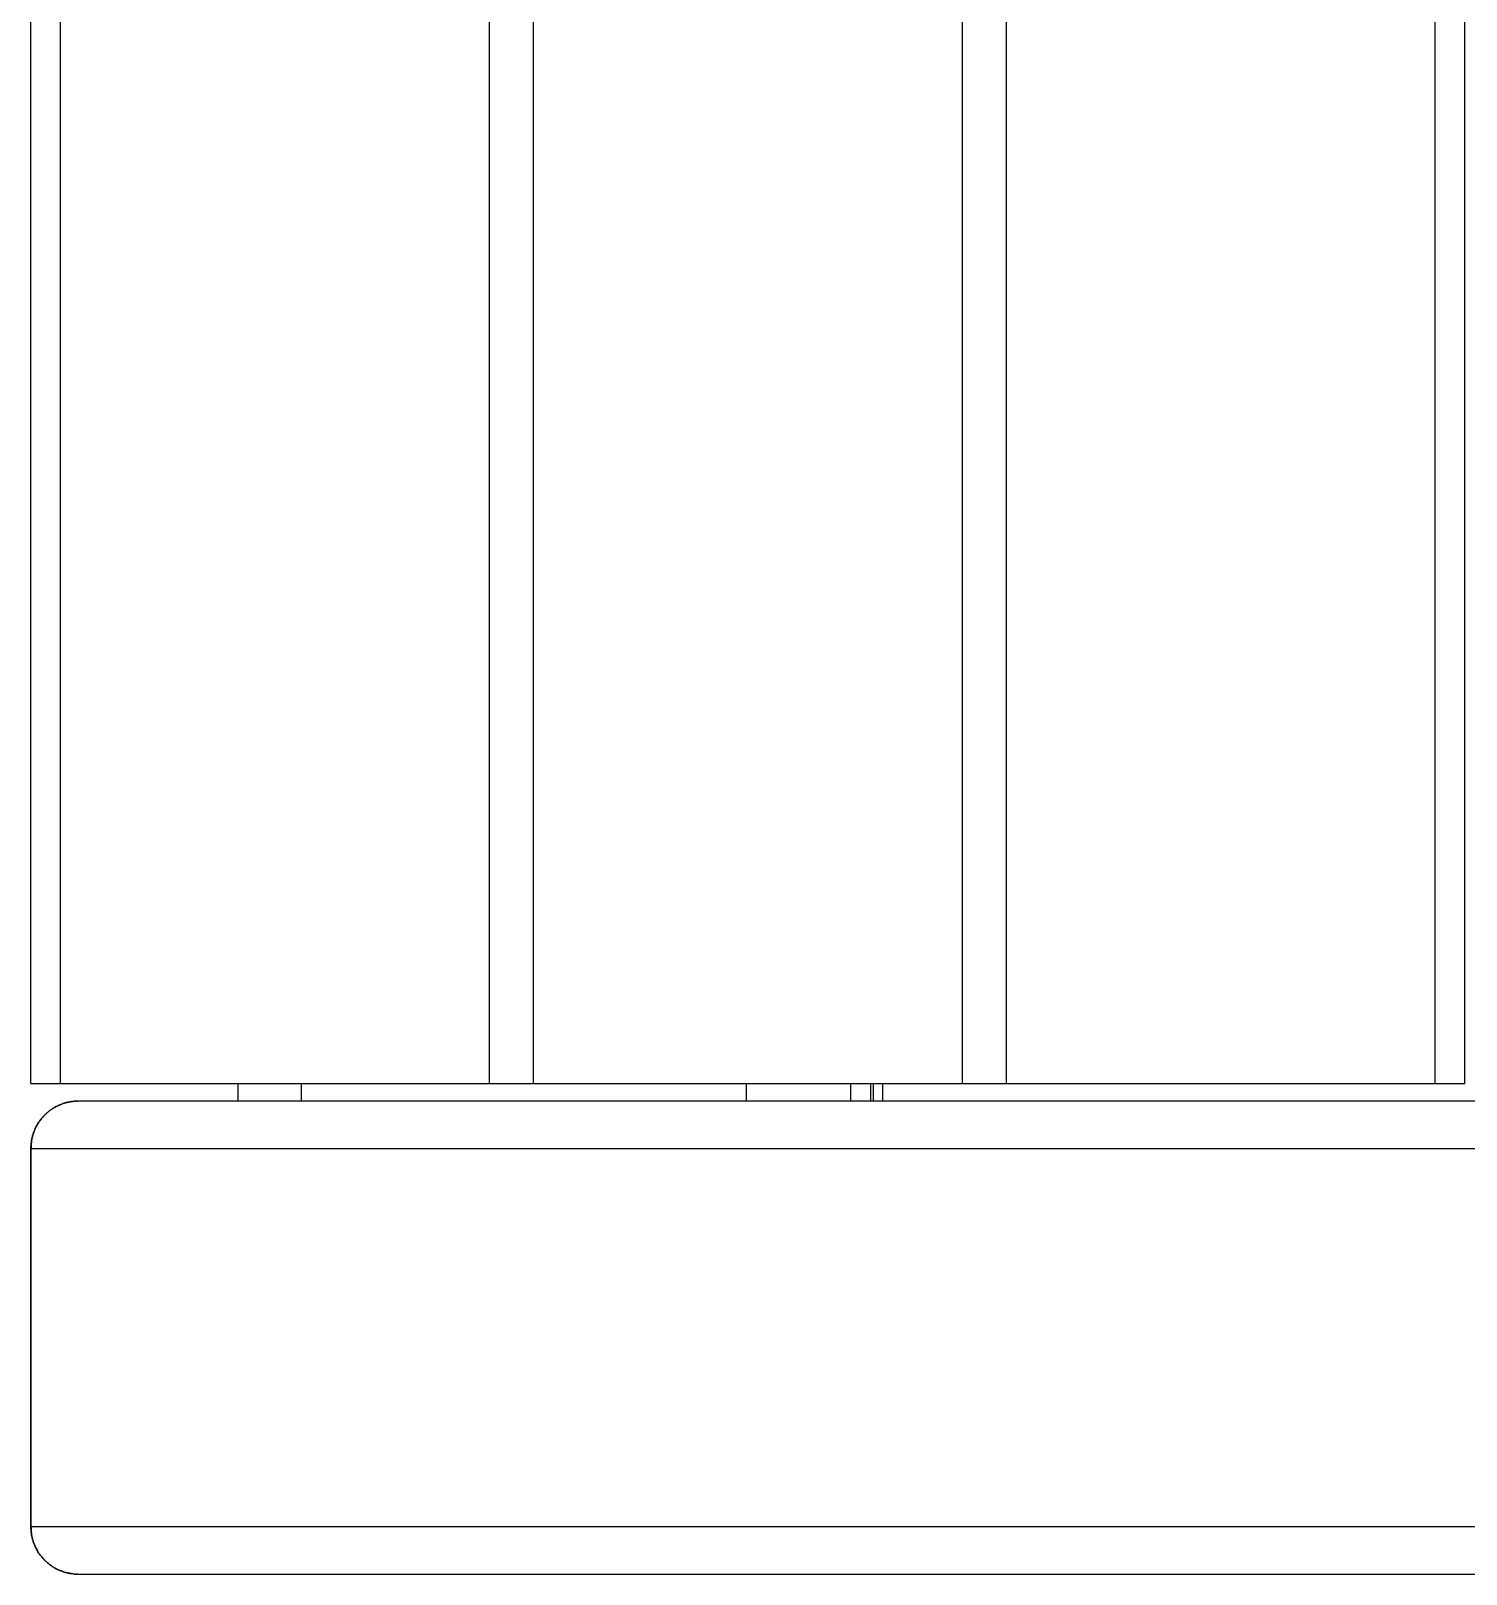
# Model space of a CAD drawing. Header units: millimetres. Extents: x 0 to 4030, y -54 to 2762.
# Drawn here: x 1583.2 to 1704.6, y 393.7 to 524.2 of the extents above; entities that cross this region are included whole.
import ezdxf

# ---------------------------------------------------------------- set-up
doc = ezdxf.new("R2010")
doc.units = ezdxf.units.MM
doc.header["$MEASUREMENT"] = 0
doc.layers.add('Utwórz2D linie widoczne', color=7, linetype='Continuous', true_color=0x000000)

msp = doc.modelspace()

# ---------------------------------------------------------------- linework, layer by layer
at = {"layer": 'Utwórz2D linie widoczne'}
for p, q in [((1583.21, 435.22), (1583.21, 653.22)), ((1585.71, 435.22), (1585.71, 653.22)), ((1621.99, 435.22), (1621.99, 653.22)), ((1625.71, 435.22), (1625.71, 653.22)), ((1661.99, 435.22), (1661.99, 653.22)), ((1665.71, 435.22), (1665.71, 653.22)), ((1701.99, 435.22), (1701.99, 653.22)), ((1704.49, 435.22), (1704.49, 653.22)), ((1583.21, 435.22), (1585.71, 435.22)), ((1585.71, 435.22), (1621.99, 435.22)), ((1600.71, 435.22), (1600.71, 433.72)), ((1606.11, 433.72), (1606.11, 435.22)), ((1621.99, 435.22), (1624, 435.22)), ((1624, 435.22), (1625.71, 435.22)), ((1625.71, 435.22), (1661.99, 435.22)), ((1643.71, 435.22), (1643.71, 433.72)), ((1652.55, 433.72), (1652.55, 435.22)), ((1654.25, 433.72), (1654.25, 435.22)), ((1654.45, 435.22), (1654.45, 433.72)), ((1655.25, 435.22), (1655.25, 433.72)), ((1661.99, 435.22), (1664, 435.22)), ((1664, 435.22), (1665.71, 435.22)), ((1665.71, 435.22), (1701.99, 435.22)), ((1701.99, 435.22), (1704.49, 435.22)), ((1585.37, 433.27), (1585.31, 433.24)), ((1585.34, 433.26), (1585.37, 433.27)), ((1585.41, 433.29), (1585.37, 433.27)), ((1585.37, 433.27), (1585.42, 433.29)), ((1585.41, 433.29), (1585.46, 433.32)), ((1585.47, 433.32), (1585.42, 433.29)), ((1585.47, 433.32), (1585.46, 433.32)), ((1585.47, 433.32), (1585.55, 433.36)), ((1585.47, 433.32), (1585.48, 433.32)), ((1585.56, 433.36), (1585.48, 433.32)), ((1585.61, 433.39), (1585.55, 433.36)), ((1585.56, 433.36), (1585.58, 433.37)), ((1585.64, 433.4), (1585.58, 433.37)), ((1585.61, 433.39), (1585.64, 433.4)), ((1585.67, 433.41), (1585.64, 433.4)), ((1585.64, 433.4), (1585.68, 433.41)), ((1585.67, 433.41), (1585.75, 433.44)), ((1585.75, 433.44), (1585.68, 433.41)), ((1585.75, 433.44), (1585.83, 433.47)), ((1585.83, 433.47), (1585.75, 433.44)), ((1585.87, 433.49), (1585.83, 433.47)), ((1585.83, 433.47), (1585.85, 433.48)), ((1585.93, 433.51), (1585.85, 433.48)), ((1585.87, 433.49), (1585.92, 433.51)), ((1585.94, 433.51), (1585.92, 433.51)), ((1585.93, 433.51), (1585.95, 433.51)), ((1585.94, 433.51), (1586.01, 433.54)), ((1586.02, 433.54), (1585.95, 433.51)), ((1586.07, 433.56), (1586.01, 433.54)), ((1586.02, 433.54), (1586.05, 433.55)), ((1586.1, 433.56), (1586.05, 433.55)), ((1586.07, 433.56), (1586.11, 433.57)), ((1586.1, 433.56), (1586.15, 433.57)), ((1586.14, 433.57), (1586.11, 433.57)), ((1586.14, 433.57), (1586.22, 433.6)), ((1586.22, 433.59), (1586.15, 433.57)), ((1586.22, 433.6), (1586.29, 433.61)), ((1586.29, 433.61), (1586.22, 433.59)), ((1586.34, 433.62), (1586.29, 433.61)), ((1586.29, 433.61), (1586.32, 433.62)), ((1586.39, 433.63), (1586.32, 433.62)), ((1586.34, 433.62), (1586.39, 433.63)), ((1586.41, 433.64), (1586.39, 433.63)), ((1586.39, 433.63), (1586.41, 433.64)), ((1586.41, 433.64), (1586.48, 433.65)), ((1586.49, 433.65), (1586.41, 433.64)), ((1586.59, 433.67), (1586.48, 433.65)), ((1586.49, 433.65), (1586.51, 433.66)), ((1586.57, 433.67), (1586.51, 433.66)), ((1586.54, 433.66), (1586.61, 433.68)), ((1586.57, 433.67), (1586.61, 433.67)), ((1586.61, 433.67), (1586.6, 433.67)), ((1586.67, 433.68), (1586.61, 433.67)), ((1586.67, 433.68), (1586.65, 433.68)), ((1586.67, 433.68), (1586.68, 433.68)), ((1586.76, 433.69), (1586.68, 433.68)), ((1586.76, 433.69), (1586.81, 433.7)), ((1586.84, 433.7), (1586.81, 433.7)), ((1586.84, 433.7), (1586.88, 433.71)), ((1586.95, 433.71), (1586.88, 433.71)), ((1586.95, 433.71), (1586.98, 433.71)), ((1587.03, 433.72), (1586.98, 433.71)), ((1587.03, 433.72), (1587.08, 433.72)), ((1587.11, 433.72), (1587.08, 433.72)), ((1587.11, 433.72), (1587.15, 433.72)), ((1587.21, 433.72), (1587.15, 433.72)), ((1979.2, 433.72), (1587.21, 433.72)), ((1583.91, 431.98), (1583.86, 431.91)), ((1583.92, 431.99), (1583.89, 431.94)), ((1583.91, 431.98), (1583.92, 431.99)), ((1583.97, 432.07), (1583.92, 431.99)), ((1583.92, 431.99), (1583.95, 432.03)), ((1583.98, 432.07), (1583.95, 432.03)), ((1583.97, 432.07), (1583.98, 432.08)), ((1584.03, 432.16), (1583.98, 432.08)), ((1583.98, 432.07), (1584.01, 432.12)), ((1584.04, 432.16), (1584.01, 432.12)), ((1584.03, 432.16), (1584.04, 432.16)), ((1584.1, 432.24), (1584.04, 432.16)), ((1584.04, 432.16), (1584.07, 432.2)), ((1584.11, 432.24), (1584.07, 432.2)), ((1584.16, 432.31), (1584.1, 432.24)), ((1584.1, 432.24), (1584.1, 432.24)), ((1584.11, 432.24), (1584.14, 432.28)), ((1584.18, 432.32), (1584.14, 432.28)), ((1584.16, 432.31), (1584.17, 432.32)), ((1584.23, 432.39), (1584.17, 432.32)), ((1584.18, 432.32), (1584.2, 432.35)), ((1584.24, 432.39), (1584.2, 432.35)), ((1584.23, 432.39), (1584.24, 432.4)), ((1584.29, 432.46), (1584.24, 432.4)), ((1584.24, 432.39), (1584.27, 432.42)), ((1584.31, 432.47), (1584.27, 432.42)), ((1584.29, 432.46), (1584.31, 432.47)), ((1584.36, 432.52), (1584.31, 432.47)), ((1584.31, 432.47), (1584.33, 432.5)), ((1584.38, 432.54), (1584.33, 432.5)), ((1584.36, 432.52), (1584.38, 432.55)), ((1584.42, 432.59), (1584.38, 432.55)), ((1584.38, 432.54), (1584.43, 432.59)), ((1584.42, 432.59), (1584.45, 432.62)), ((1584.45, 432.61), (1584.43, 432.59)), ((1584.49, 432.65), (1584.45, 432.62)), ((1584.45, 432.61), (1584.49, 432.65)), ((1584.49, 432.65), (1584.53, 432.69)), ((1584.54, 432.69), (1584.49, 432.65)), ((1584.55, 432.71), (1584.53, 432.69)), ((1584.54, 432.69), (1584.56, 432.71)), ((1584.55, 432.71), (1584.61, 432.76)), ((1584.61, 432.76), (1584.56, 432.71)), ((1584.62, 432.77), (1584.61, 432.76)), ((1584.61, 432.76), (1584.62, 432.76)), ((1584.62, 432.77), (1584.69, 432.83)), ((1584.69, 432.83), (1584.62, 432.76)), ((1584.75, 432.87), (1584.69, 432.83)), ((1584.69, 432.83), (1584.72, 432.85)), ((1584.77, 432.88), (1584.72, 432.85)), ((1584.75, 432.87), (1584.77, 432.89)), ((1584.81, 432.92), (1584.77, 432.89)), ((1584.77, 432.88), (1584.79, 432.9)), ((1584.84, 432.94), (1584.79, 432.9)), ((1584.81, 432.92), (1584.85, 432.95)), ((1584.84, 432.94), (1584.89, 432.97)), ((1584.88, 432.97), (1584.85, 432.95)), ((1584.88, 432.97), (1584.93, 433.01)), ((1584.94, 433.01), (1584.89, 432.97)), ((1584.95, 433.02), (1584.93, 433.01)), ((1585.03, 433.07), (1584.94, 433.01)), ((1584.94, 433.01), (1584.94, 433.01)), ((1584.95, 433.02), (1585.02, 433.07)), ((1585.08, 433.11), (1585.02, 433.07)), ((1585.03, 433.07), (1585.05, 433.08)), ((1585.1, 433.12), (1585.05, 433.08)), ((1585.08, 433.11), (1585.11, 433.12)), ((1585.1, 433.12), (1585.15, 433.15)), ((1585.14, 433.15), (1585.11, 433.12)), ((1585.14, 433.15), (1585.19, 433.18)), ((1585.2, 433.18), (1585.15, 433.15)), ((1585.21, 433.18), (1585.19, 433.18)), ((1585.2, 433.18), (1585.22, 433.18)), ((1585.21, 433.18), (1585.28, 433.23)), ((1585.29, 433.23), (1585.22, 433.18)), ((1585.34, 433.26), (1585.28, 433.23)), ((1585.29, 433.23), (1585.31, 433.24)), ((1583.32, 430.68), (1583.31, 430.63)), ((1583.32, 430.68), (1583.34, 430.73)), ((1583.34, 430.71), (1583.32, 430.65)), ((1583.35, 430.77), (1583.34, 430.73)), ((1583.34, 430.71), (1583.35, 430.74)), ((1583.35, 430.77), (1583.36, 430.82)), ((1583.36, 430.8), (1583.35, 430.74)), ((1583.37, 430.86), (1583.36, 430.82)), ((1583.36, 430.8), (1583.37, 430.84)), ((1583.37, 430.86), (1583.39, 430.91)), ((1583.39, 430.89), (1583.37, 430.84)), ((1583.4, 430.95), (1583.39, 430.91)), ((1583.39, 430.89), (1583.4, 430.93)), ((1583.4, 430.95), (1583.44, 431.07)), ((1583.42, 430.98), (1583.4, 430.93)), ((1583.42, 430.98), (1583.43, 431.01)), ((1583.46, 431.1), (1583.43, 431.01)), ((1583.44, 431.07), (1583.49, 431.19)), ((1583.5, 431.19), (1583.46, 431.1)), ((1583.51, 431.25), (1583.49, 431.19)), ((1583.5, 431.19), (1583.51, 431.22)), ((1583.51, 431.25), (1583.53, 431.28)), ((1583.53, 431.27), (1583.51, 431.22)), ((1583.54, 431.32), (1583.53, 431.28)), ((1583.53, 431.27), (1583.55, 431.32)), ((1583.54, 431.32), (1583.57, 431.39)), ((1583.58, 431.39), (1583.55, 431.32)), ((1583.57, 431.39), (1583.61, 431.47)), ((1583.61, 431.46), (1583.58, 431.39)), ((1583.63, 431.51), (1583.61, 431.47)), ((1583.61, 431.46), (1583.62, 431.48)), ((1583.66, 431.56), (1583.62, 431.48)), ((1583.63, 431.51), (1583.67, 431.58)), ((1583.71, 431.64), (1583.66, 431.56)), ((1583.67, 431.58), (1583.7, 431.65)), ((1583.72, 431.68), (1583.7, 431.65)), ((1583.71, 431.64), (1583.72, 431.66)), ((1583.72, 431.68), (1583.75, 431.73)), ((1583.76, 431.73), (1583.72, 431.66)), ((1583.78, 431.79), (1583.75, 431.73)), ((1583.76, 431.73), (1583.77, 431.76)), ((1583.8, 431.81), (1583.77, 431.76)), ((1583.78, 431.79), (1583.8, 431.82)), ((1583.81, 431.84), (1583.8, 431.82)), ((1583.8, 431.81), (1583.81, 431.83)), ((1583.81, 431.84), (1583.86, 431.91)), ((1583.86, 431.9), (1583.81, 431.83)), ((1583.86, 431.9), (1583.89, 431.94)), ((1583.21, 429.86), (1583.22, 430)), ((1583.21, 429.72), (1583.21, 429.86)), ((1583.22, 429.85), (1583.21, 429.72)), ((1583.21, 429.72), (1583.21, 397.72)), ((1583.21, 397.72), (1583.21, 429.72)), ((1583.21, 429.72), (1983.2, 429.72)), ((1583.22, 430), (1583.23, 430.13)), ((1583.23, 430.12), (1583.22, 429.99)), ((1583.22, 429.99), (1583.22, 429.85)), ((1583.23, 430.13), (1583.25, 430.27)), ((1583.25, 430.25), (1583.23, 430.12)), ((1583.25, 430.27), (1583.27, 430.41)), ((1583.27, 430.38), (1583.25, 430.25)), ((1583.27, 430.41), (1583.29, 430.54)), ((1583.29, 430.51), (1583.27, 430.38)), ((1583.3, 430.58), (1583.29, 430.54)), ((1583.29, 430.51), (1583.31, 430.58)), ((1583.3, 430.58), (1583.31, 430.63)), ((1583.32, 430.61), (1583.31, 430.58)), ((1583.32, 430.61), (1583.32, 430.65)), ((1583.21, 397.58), (1583.21, 397.72)), ((1983.2, 397.72), (1583.21, 397.72)), ((1583.21, 397.72), (1583.22, 397.59)), ((1583.22, 397.44), (1583.21, 397.58)), ((1583.22, 397.59), (1583.22, 397.45)), ((1583.22, 397.45), (1583.23, 397.32)), ((1583.23, 397.31), (1583.22, 397.44)), ((1583.23, 397.32), (1583.25, 397.19)), ((1583.25, 397.17), (1583.23, 397.31)), ((1583.25, 397.19), (1583.27, 397.06)), ((1583.27, 397.03), (1583.25, 397.17)), ((1583.27, 397.06), (1583.29, 396.93)), ((1583.29, 396.9), (1583.27, 397.03)), ((1583.31, 396.86), (1583.29, 396.93)), ((1583.29, 396.9), (1583.3, 396.86)), ((1583.31, 396.81), (1583.3, 396.86)), ((1583.31, 396.86), (1583.32, 396.83)), ((1583.31, 396.81), (1583.32, 396.76)), ((1583.32, 396.79), (1583.32, 396.83)), ((1583.32, 396.79), (1583.34, 396.73)), ((1583.34, 396.71), (1583.32, 396.76)), ((1583.35, 396.7), (1583.34, 396.73)), ((1583.34, 396.71), (1583.35, 396.67)), ((1583.35, 396.7), (1583.36, 396.64)), ((1583.36, 396.62), (1583.35, 396.67)), ((1583.37, 396.6), (1583.36, 396.64)), ((1583.36, 396.62), (1583.37, 396.58)), ((1583.37, 396.6), (1583.39, 396.55)), ((1583.39, 396.53), (1583.37, 396.58)), ((1583.4, 396.51), (1583.39, 396.55)), ((1583.39, 396.53), (1583.4, 396.49)), ((1583.4, 396.51), (1583.42, 396.46)), ((1583.44, 396.37), (1583.4, 396.49)), ((1583.43, 396.43), (1583.42, 396.46)), ((1583.43, 396.43), (1583.46, 396.34)), ((1583.49, 396.25), (1583.44, 396.37)), ((1583.46, 396.34), (1583.5, 396.25)), ((1583.49, 396.25), (1583.51, 396.19)), ((1583.51, 396.22), (1583.5, 396.25)), ((1583.51, 396.22), (1583.53, 396.17)), ((1583.53, 396.16), (1583.51, 396.19)), ((1583.55, 396.12), (1583.53, 396.17)), ((1583.53, 396.16), (1583.54, 396.12)), ((1583.57, 396.05), (1583.54, 396.12)), ((1583.55, 396.12), (1583.58, 396.05)), ((1583.61, 395.97), (1583.57, 396.05)), ((1583.58, 396.05), (1583.61, 395.98)), ((1583.62, 395.96), (1583.61, 395.98)), ((1583.61, 395.97), (1583.63, 395.93)), ((1583.62, 395.96), (1583.66, 395.88)), ((1583.67, 395.86), (1583.63, 395.93)), ((1583.66, 395.88), (1583.71, 395.8)), ((1583.7, 395.79), (1583.67, 395.86)), ((1583.7, 395.79), (1583.72, 395.76)), ((1583.72, 395.78), (1583.71, 395.8)), ((1583.72, 395.78), (1583.76, 395.7)), ((1583.75, 395.7), (1583.72, 395.76)), ((1583.75, 395.7), (1583.78, 395.65)), ((1583.77, 395.68), (1583.76, 395.7)), ((1583.77, 395.68), (1583.8, 395.63)), ((1583.8, 395.62), (1583.78, 395.65)), ((1583.81, 395.61), (1583.8, 395.63)), ((1583.8, 395.62), (1583.81, 395.6)), ((1583.81, 395.61), (1583.86, 395.54)), ((1583.86, 395.53), (1583.81, 395.6)), ((1583.89, 395.5), (1583.86, 395.54)), ((1583.86, 395.53), (1583.91, 395.46)), ((1583.89, 395.5), (1583.92, 395.45)), ((1583.92, 395.45), (1583.91, 395.46)), ((1583.92, 395.45), (1583.97, 395.37)), ((1583.95, 395.41), (1583.92, 395.45)), ((1583.95, 395.41), (1583.98, 395.36)), ((1583.98, 395.36), (1583.97, 395.37)), ((1583.98, 395.36), (1584.03, 395.28)), ((1584.01, 395.32), (1583.98, 395.36)), ((1584.01, 395.32), (1584.05, 395.28)), ((1584.04, 395.28), (1584.03, 395.28)), ((1584.04, 395.28), (1584.1, 395.2)), ((1584.07, 395.24), (1584.05, 395.28)), ((1584.07, 395.24), (1584.11, 395.2)), ((1584.1, 395.2), (1584.16, 395.13)), ((1584.1, 395.2), (1584.1, 395.2)), ((1584.14, 395.16), (1584.11, 395.2)), ((1584.14, 395.16), (1584.18, 395.12)), ((1584.17, 395.12), (1584.16, 395.13)), ((1584.17, 395.12), (1584.23, 395.05)), ((1584.2, 395.09), (1584.18, 395.12)), ((1584.2, 395.09), (1584.24, 395.04)), ((1584.24, 395.04), (1584.23, 395.05)), ((1584.24, 395.04), (1584.29, 394.98)), ((1584.27, 395.02), (1584.24, 395.04)), ((1584.27, 395.02), (1584.31, 394.97)), ((1584.31, 394.97), (1584.29, 394.98)), ((1584.31, 394.97), (1584.36, 394.91)), ((1584.33, 394.94), (1584.31, 394.97)), ((1584.33, 394.94), (1584.38, 394.9)), ((1584.38, 394.89), (1584.36, 394.91)), ((1584.43, 394.85), (1584.38, 394.9)), ((1584.38, 394.89), (1584.42, 394.85)), ((1584.45, 394.82), (1584.42, 394.85)), ((1584.43, 394.85), (1584.45, 394.83)), ((1584.49, 394.79), (1584.45, 394.83)), ((1584.45, 394.82), (1584.49, 394.79)), ((1584.53, 394.75), (1584.49, 394.79)), ((1584.49, 394.79), (1584.54, 394.75)), ((1584.53, 394.75), (1584.55, 394.73)), ((1584.56, 394.73), (1584.54, 394.75)), ((1584.61, 394.68), (1584.55, 394.73)), ((1584.56, 394.73), (1584.61, 394.68)), ((1584.61, 394.68), (1584.62, 394.67)), ((1584.62, 394.68), (1584.61, 394.68)), ((1584.62, 394.68), (1584.69, 394.61)), ((1584.69, 394.61), (1584.62, 394.67)), ((1584.69, 394.61), (1584.75, 394.57)), ((1584.72, 394.59), (1584.69, 394.61)), ((1584.72, 394.59), (1584.77, 394.56)), ((1584.77, 394.55), (1584.75, 394.57)), ((1584.79, 394.54), (1584.77, 394.56)), ((1584.77, 394.55), (1584.81, 394.52)), ((1584.79, 394.54), (1584.84, 394.5)), ((1584.85, 394.49), (1584.81, 394.52)), ((1584.89, 394.47), (1584.84, 394.5)), ((1584.85, 394.49), (1584.88, 394.47)), ((1584.93, 394.43), (1584.88, 394.47)), ((1584.89, 394.47), (1584.94, 394.43)), ((1584.93, 394.43), (1584.95, 394.42)), ((1584.94, 394.43), (1584.94, 394.43)), ((1584.94, 394.43), (1585.03, 394.37)), ((1585.02, 394.37), (1584.95, 394.42)), ((1585.02, 394.37), (1585.08, 394.33)), ((1585.05, 394.36), (1585.03, 394.37)), ((1585.05, 394.36), (1585.1, 394.32)), ((1585.11, 394.32), (1585.08, 394.33)), ((1585.15, 394.29), (1585.1, 394.32)), ((1585.11, 394.32), (1585.14, 394.29)), ((1585.19, 394.26), (1585.14, 394.29)), ((1585.15, 394.29), (1585.2, 394.26)), ((1585.19, 394.26), (1585.21, 394.25)), ((1585.22, 394.25), (1585.2, 394.26)), ((1585.28, 394.21), (1585.21, 394.25)), ((1585.22, 394.25), (1585.29, 394.21)), ((1585.28, 394.21), (1585.34, 394.18)), ((1585.31, 394.2), (1585.29, 394.21)), ((1585.31, 394.2), (1585.37, 394.17)), ((1585.37, 394.17), (1585.34, 394.18)), ((1585.37, 394.17), (1585.41, 394.15)), ((1585.39, 394.16), (1585.37, 394.17)), ((1585.39, 394.16), (1585.47, 394.12)), ((1585.46, 394.12), (1585.41, 394.15)), ((1585.46, 394.12), (1585.47, 394.11)), ((1585.48, 394.11), (1585.47, 394.12)), ((1585.55, 394.08), (1585.47, 394.11)), ((1585.48, 394.11), (1585.56, 394.08)), ((1585.55, 394.08), (1585.61, 394.05)), ((1585.58, 394.07), (1585.56, 394.08)), ((1585.58, 394.07), (1585.64, 394.04)), ((1585.64, 394.04), (1585.61, 394.05)), ((1585.64, 394.04), (1585.67, 394.03)), ((1585.68, 394.03), (1585.64, 394.04)), ((1585.75, 393.99), (1585.67, 394.03)), ((1585.68, 394.03), (1585.75, 394)), ((1585.75, 394), (1585.83, 393.97)), ((1585.83, 393.97), (1585.75, 393.99)), ((1585.83, 393.97), (1585.87, 393.95)), ((1585.85, 393.96), (1585.83, 393.97)), ((1585.85, 393.96), (1585.93, 393.93)), ((1585.92, 393.93), (1585.87, 393.95)), ((1585.92, 393.93), (1585.94, 393.93)), ((1585.95, 393.93), (1585.93, 393.93)), ((1586.01, 393.9), (1585.94, 393.93)), ((1585.95, 393.93), (1586.02, 393.9)), ((1586.01, 393.9), (1586.07, 393.88)), ((1586.05, 393.89), (1586.02, 393.9)), ((1586.05, 393.89), (1586.1, 393.88)), ((1586.11, 393.87), (1586.07, 393.88)), ((1586.15, 393.87), (1586.1, 393.88)), ((1586.11, 393.87), (1586.14, 393.87)), ((1586.22, 393.84), (1586.14, 393.87)), ((1586.15, 393.87), (1586.22, 393.85)), ((1586.22, 393.85), (1586.29, 393.83)), ((1586.29, 393.83), (1586.22, 393.84)), ((1586.29, 393.83), (1586.34, 393.82)), ((1586.32, 393.82), (1586.29, 393.83)), ((1586.32, 393.82), (1586.39, 393.8)), ((1586.39, 393.8), (1586.34, 393.82)), ((1586.39, 393.8), (1586.41, 393.8)), ((1586.41, 393.8), (1586.39, 393.8)), ((1586.48, 393.79), (1586.41, 393.8)), ((1586.41, 393.8), (1586.49, 393.79)), ((1586.48, 393.79), (1586.59, 393.77)), ((1586.51, 393.78), (1586.49, 393.79)), ((1586.51, 393.78), (1586.57, 393.77)), ((1586.61, 393.76), (1586.54, 393.78)), ((1586.61, 393.77), (1586.57, 393.77)), ((1586.6, 393.77), (1586.61, 393.77)), ((1586.61, 393.77), (1586.67, 393.76)), ((1586.65, 393.76), (1586.67, 393.76)), ((1586.68, 393.76), (1586.67, 393.76)), ((1586.68, 393.76), (1586.76, 393.75)), ((1586.81, 393.74), (1586.76, 393.75)), ((1586.81, 393.74), (1586.84, 393.74)), ((1586.88, 393.73), (1586.84, 393.74)), ((1586.88, 393.73), (1586.95, 393.73)), ((1586.98, 393.73), (1586.95, 393.73)), ((1586.98, 393.73), (1587.03, 393.72)), ((1587.08, 393.72), (1587.03, 393.72)), ((1587.08, 393.72), (1587.11, 393.72)), ((1587.15, 393.72), (1587.11, 393.72)), ((1587.15, 393.72), (1587.21, 393.72)), ((1587.21, 393.72), (1979.2, 393.72))]:
    msp.add_line(p, q, dxfattribs=at)

doc.saveas('drawing.dxf')
